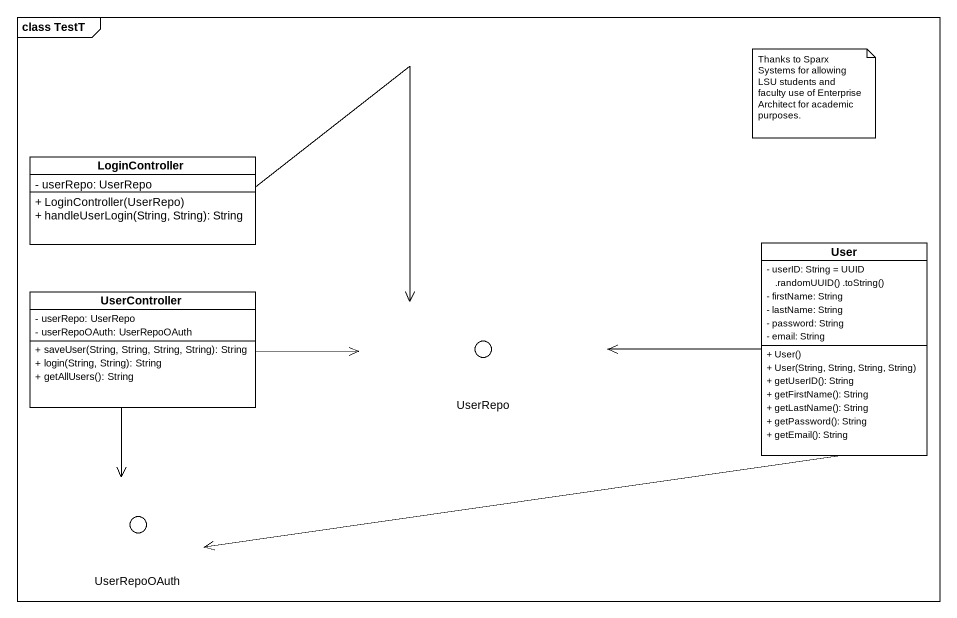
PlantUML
@startuml
mainframe class TestT
allowmixing
hide circle
hide empty members
skinparam classAttributeIconSize 0
class LoginController {
  - userRepo: UserRepo
  + LoginController(UserRepo)
  + handleUserLogin(String, String): String
}
class User {
  {field} - userID: String = UUID .randomUUID() .toString()
  - firstName: String
  - lastName: String
  - password: String
  - email: String
  + User()
  + User(String, String, String, String)
  + getUserID(): String
  + getFirstName(): String
  + getLastName(): String
  + getPassword(): String
  + getEmail(): String
}
class UserController {
  - userRepo: UserRepo
  - userRepoOAuth: UserRepoOAuth
  + saveUser(String, String, String, String): String
  + login(String, String): String
  + getAllUsers(): String
}
() UserRepo <<interface>>
() UserRepoOAuth <<interface>>
LoginController -right-> UserRepo
User -left-> UserRepo
User -left-> UserRepoOAuth
UserController -right-> UserRepo
UserController --> UserRepoOAuth
note as N1
  Thanks to Sparx Systems for allowing LSU students and faculty use of Enterprise Architect for academic purposes.
end note
@enduml
